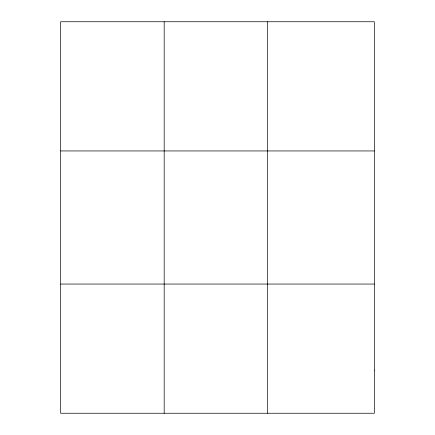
<?xml version="1.0" encoding="UTF-8"?>
<svg xmlns="http://www.w3.org/2000/svg" width="435" height="435" viewBox="0 0 435 435"><rect width="100%" height="100%" fill="white"/><g stroke="black" fill="none" stroke-linecap="round" stroke-linejoin="round"><path stroke-width="0.65" d="M164.18 21.75L164.18 413.25M267.683 21.75L267.683 413.25M60.677 150.945L374.323 150.945M60.677 284.055L374.323 284.055M374.323 370.185L374.323 413.25L60.677 413.25L60.677 21.75L374.323 21.75L374.323 370.185"/></g></svg>
